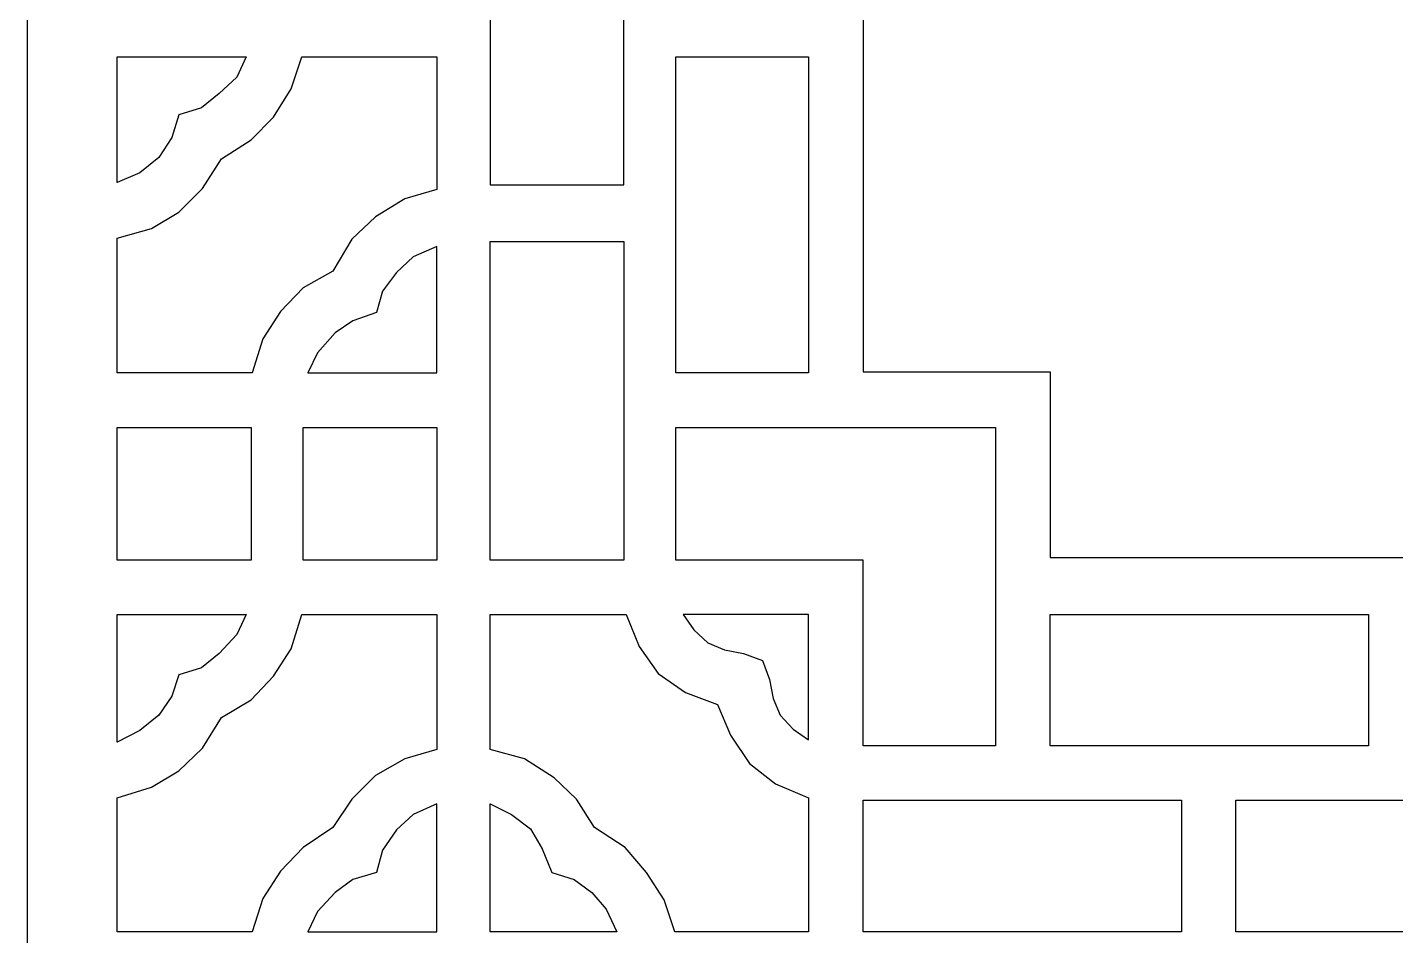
# Model space of a CAD drawing. Header units: centimetres. Extents: x -7.3 to 6.6, y -14.2 to 14.1.
# Drawn here: x -7.28 to -0.32, y 2.47 to 7.09 of the extents above; entities that cross this region are included whole.
import ezdxf

# ---------------------------------------------------------------- set-up
doc = ezdxf.new("R2010")
doc.units = ezdxf.units.CM
doc.header["$MEASUREMENT"] = 0

msp = doc.modelspace()

# ---------------------------------------------------------------- linework, layer by layer
at = {"color": 242}
for points, knots in [([(-7.28151, 14.0501), (-7.28151, 14.0501), (-7.28151, 0.1289), (-7.28151, 0.1289), (-7.28151, 0.1289), (-7.28151, 0.1289), (6.62763, 0.1289), (6.62763, 0.1289), (6.62763, 0.1289), (6.62763, 0.1289), (6.62763, 14.0501), (6.62763, 14.0501), (6.62763, 14.0501), (6.62763, 14.0501), (-7.28151, 14.0501), (-7.28151, 14.0501)], [0, 0, 0, 0, 0.2, 0.2, 0.2, 0.2, 0.4, 0.4, 0.4, 0.4, 0.6, 0.6, 0.6, 0.6, 1, 1, 1, 1]), ([(-3.0305, 8.84769), (-3.0305, 8.84769), (-2.0791, 8.84769), (-2.0791, 8.84769), (-2.0791, 8.84769), (-2.0791, 8.84769), (-2.0791, 9.79905), (-2.0791, 9.79905), (-2.0791, 9.79905), (-2.0791, 9.79905), (-0.32697, 9.79905), (-0.32697, 9.79905), (-0.32697, 9.79905), (-0.32697, 9.79905), (1.42526, 9.79905), (1.42526, 9.79905), (1.42526, 9.79905), (1.42526, 9.79905), (1.42526, 8.84769), (1.42526, 8.84769), (1.42526, 8.84769), (1.42526, 8.84769), (2.37658, 8.84769), (2.37658, 8.84769), (2.37658, 8.84769), (2.37658, 8.84769), (2.37658, 7.0895), (2.37658, 7.0895), (2.37658, 7.0895), (2.37658, 7.0895), (2.37658, 5.33732), (2.37658, 5.33732), (2.37658, 5.33732), (2.37658, 5.33732), (1.42526, 5.33732), (1.42526, 5.33732), (1.42526, 5.33732), (1.42526, 5.33732), (1.42526, 4.39201), (1.42526, 4.39201), (1.42526, 4.39201), (1.42526, 4.39201), (-0.32697, 4.39201), (-0.32697, 4.39201), (-0.32697, 4.39201), (-0.32697, 4.39201), (-2.0791, 4.39201), (-2.0791, 4.39201), (-2.0791, 4.39201), (-2.0791, 4.39201), (-2.0791, 5.33732), (-2.0791, 5.33732), (-2.0791, 5.33732), (-2.0791, 5.33732), (-3.0305, 5.33732), (-3.0305, 5.33732), (-3.0305, 5.33732), (-3.0305, 5.33732), (-3.0305, 7.0895), (-3.0305, 7.0895), (-3.0305, 7.0895), (-3.0305, 7.0895), (-3.0305, 8.84769), (-3.0305, 8.84769)], [0, 0, 0, 0, 0.0588235, 0.0588235, 0.0588235, 0.0588235, 0.1176471, 0.1176471, 0.1176471, 0.1176471, 0.1764706, 0.1764706, 0.1764706, 0.1764706, 0.2352941, 0.2352941, 0.2352941, 0.2352941, 0.2941176, 0.2941176, 0.2941176, 0.2941176, 0.3529412, 0.3529412, 0.3529412, 0.3529412, 0.4117647, 0.4117647, 0.4117647, 0.4117647, 0.4705882, 0.4705882, 0.4705882, 0.4705882, 0.5294118, 0.5294118, 0.5294118, 0.5294118, 0.5882353, 0.5882353, 0.5882353, 0.5882353, 0.6470588, 0.6470588, 0.6470588, 0.6470588, 0.7058824, 0.7058824, 0.7058824, 0.7058824, 0.7647059, 0.7647059, 0.7647059, 0.7647059, 0.8235294, 0.8235294, 0.8235294, 0.8235294, 0.8823529, 0.8823529, 0.8823529, 0.8823529, 1, 1, 1, 1]), ([(-4.9272, 6.28869), (-4.9272, 6.28869), (-4.9272, 7.0895), (-4.9272, 7.0895), (-4.9272, 7.0895), (-4.9272, 7.0895), (-4.9272, 7.90239), (-4.9272, 7.90239), (-4.9272, 7.90239), (-4.9272, 7.90239), (-4.24681, 7.90239), (-4.24681, 7.90239), (-4.24681, 7.90239), (-4.24681, 7.90239), (-4.24681, 7.0895), (-4.24681, 7.0895), (-4.24681, 7.0895), (-4.24681, 7.0895), (-4.24681, 6.28869), (-4.24681, 6.28869), (-4.24681, 6.28869), (-4.24681, 6.28869), (-4.9272, 6.28869), (-4.9272, 6.28869)], [0, 0, 0, 0, 0.1428571, 0.1428571, 0.1428571, 0.1428571, 0.2857143, 0.2857143, 0.2857143, 0.2857143, 0.4285714, 0.4285714, 0.4285714, 0.4285714, 0.5714286, 0.5714286, 0.5714286, 0.5714286, 0.7142857, 0.7142857, 0.7142857, 0.7142857, 1, 1, 1, 1]), ([(-6.16759, 6.93897), (-6.16759, 6.93897), (-6.8239, 6.93897), (-6.8239, 6.93897), (-6.8239, 6.93897), (-6.8239, 6.93897), (-6.8239, 6.30073), (-6.8239, 6.30073), (-6.8239, 6.30073), (-6.8239, 6.30073), (-6.70947, 6.34889), (-6.70947, 6.34889), (-6.70947, 6.34889), (-6.70947, 6.34889), (-6.61317, 6.42713), (-6.61317, 6.42713), (-6.61317, 6.42713), (-6.61317, 6.42713), (-6.5469, 6.52952), (-6.5469, 6.52952), (-6.5469, 6.52952), (-6.5469, 6.52952), (-6.51078, 6.64394), (-6.51078, 6.64394), (-6.51078, 6.64394), (-6.51078, 6.64394), (-6.39633, 6.68003), (-6.39633, 6.68003), (-6.39633, 6.68003), (-6.39633, 6.68003), (-6.30608, 6.7523), (-6.30608, 6.7523), (-6.30608, 6.7523), (-6.30608, 6.7523), (-6.21573, 6.83659), (-6.21573, 6.83659), (-6.21573, 6.83659), (-6.21573, 6.83659), (-6.16759, 6.93897), (-6.16759, 6.93897)], [0, 0, 0, 0, 0.0909091, 0.0909091, 0.0909091, 0.0909091, 0.1818182, 0.1818182, 0.1818182, 0.1818182, 0.2727273, 0.2727273, 0.2727273, 0.2727273, 0.3636364, 0.3636364, 0.3636364, 0.3636364, 0.4545455, 0.4545455, 0.4545455, 0.4545455, 0.5454545, 0.5454545, 0.5454545, 0.5454545, 0.6363636, 0.6363636, 0.6363636, 0.6363636, 0.7272727, 0.7272727, 0.7272727, 0.7272727, 0.8181818, 0.8181818, 0.8181818, 0.8181818, 1, 1, 1, 1]), ([(-6.8239, 5.33131), (-6.8239, 5.33131), (-6.13744, 5.33131), (-6.13744, 5.33131), (-6.13744, 5.33131), (-6.13744, 5.33131), (-6.08326, 5.50587), (-6.08326, 5.50587), (-6.08326, 5.50587), (-6.08326, 5.50587), (-5.99295, 5.6444), (-5.99295, 5.6444), (-5.99295, 5.6444), (-5.99295, 5.6444), (-5.87853, 5.7648), (-5.87853, 5.7648), (-5.87853, 5.7648), (-5.87853, 5.7648), (-5.72802, 5.84912), (-5.72802, 5.84912), (-5.72802, 5.84912), (-5.72802, 5.84912), (-5.63167, 6.01169), (-5.63167, 6.01169), (-5.63167, 6.01169), (-5.63167, 6.01169), (-5.51122, 6.12606), (-5.51122, 6.12606), (-5.51122, 6.12606), (-5.51122, 6.12606), (-5.36072, 6.21644), (-5.36072, 6.21644), (-5.36072, 6.21644), (-5.36072, 6.21644), (-5.19813, 6.2646), (-5.19813, 6.2646), (-5.19813, 6.2646), (-5.19813, 6.2646), (-5.19813, 6.93897), (-5.19813, 6.93897), (-5.19813, 6.93897), (-5.19813, 6.93897), (-5.88459, 6.93897), (-5.88459, 6.93897), (-5.88459, 6.93897), (-5.88459, 6.93897), (-5.93874, 6.77639), (-5.93874, 6.77639), (-5.93874, 6.77639), (-5.93874, 6.77639), (-6.02908, 6.63191), (-6.02908, 6.63191), (-6.02908, 6.63191), (-6.02908, 6.63191), (-6.14351, 6.51747), (-6.14351, 6.51747), (-6.14351, 6.51747), (-6.14351, 6.51747), (-6.29403, 6.42113), (-6.29403, 6.42113), (-6.29403, 6.42113), (-6.29403, 6.42113), (-6.39033, 6.27059), (-6.39033, 6.27059), (-6.39033, 6.27059), (-6.39033, 6.27059), (-6.51078, 6.1502), (-6.51078, 6.1502), (-6.51078, 6.1502), (-6.51078, 6.1502), (-6.6493, 6.06588), (-6.6493, 6.06588), (-6.6493, 6.06588), (-6.6493, 6.06588), (-6.8239, 6.01772), (-6.8239, 6.01772), (-6.8239, 6.01772), (-6.8239, 6.01772), (-6.8239, 5.33131), (-6.8239, 5.33131)], [0, 0, 0, 0, 0.047619, 0.047619, 0.047619, 0.047619, 0.0952381, 0.0952381, 0.0952381, 0.0952381, 0.1428571, 0.1428571, 0.1428571, 0.1428571, 0.1904762, 0.1904762, 0.1904762, 0.1904762, 0.2380952, 0.2380952, 0.2380952, 0.2380952, 0.2857143, 0.2857143, 0.2857143, 0.2857143, 0.3333333, 0.3333333, 0.3333333, 0.3333333, 0.3809524, 0.3809524, 0.3809524, 0.3809524, 0.4285714, 0.4285714, 0.4285714, 0.4285714, 0.4761905, 0.4761905, 0.4761905, 0.4761905, 0.5238095, 0.5238095, 0.5238095, 0.5238095, 0.5714286, 0.5714286, 0.5714286, 0.5714286, 0.6190476, 0.6190476, 0.6190476, 0.6190476, 0.6666667, 0.6666667, 0.6666667, 0.6666667, 0.7142857, 0.7142857, 0.7142857, 0.7142857, 0.7619048, 0.7619048, 0.7619048, 0.7619048, 0.8095238, 0.8095238, 0.8095238, 0.8095238, 0.8571429, 0.8571429, 0.8571429, 0.8571429, 0.9047619, 0.9047619, 0.9047619, 0.9047619, 1, 1, 1, 1]), ([(-3.98183, 5.33131), (-3.98183, 5.33131), (-3.30746, 5.33131), (-3.30746, 5.33131), (-3.30746, 5.33131), (-3.30746, 5.33131), (-3.30746, 6.93897), (-3.30746, 6.93897), (-3.30746, 6.93897), (-3.30746, 6.93897), (-3.98183, 6.93897), (-3.98183, 6.93897), (-3.98183, 6.93897), (-3.98183, 6.93897), (-3.98183, 5.33131), (-3.98183, 5.33131)], [0, 0, 0, 0, 0.2, 0.2, 0.2, 0.2, 0.4, 0.4, 0.4, 0.4, 0.6, 0.6, 0.6, 0.6, 1, 1, 1, 1]), ([(-4.9272, 4.37995), (-4.9272, 4.37995), (-4.24681, 4.37995), (-4.24681, 4.37995), (-4.24681, 4.37995), (-4.24681, 4.37995), (-4.24681, 5.99963), (-4.24681, 5.99963), (-4.24681, 5.99963), (-4.24681, 5.99963), (-4.9272, 5.99963), (-4.9272, 5.99963), (-4.9272, 5.99963), (-4.9272, 5.99963), (-4.9272, 4.37995), (-4.9272, 4.37995)], [0, 0, 0, 0, 0.2, 0.2, 0.2, 0.2, 0.4, 0.4, 0.4, 0.4, 0.6, 0.6, 0.6, 0.6, 1, 1, 1, 1]), ([(-5.19813, 5.97554), (-5.19813, 5.97554), (-5.19813, 5.33131), (-5.19813, 5.33131), (-5.19813, 5.33131), (-5.19813, 5.33131), (-5.85446, 5.33131), (-5.85446, 5.33131), (-5.85446, 5.33131), (-5.85446, 5.33131), (-5.80629, 5.43365), (-5.80629, 5.43365), (-5.80629, 5.43365), (-5.80629, 5.43365), (-5.71595, 5.53604), (-5.71595, 5.53604), (-5.71595, 5.53604), (-5.71595, 5.53604), (-5.62564, 5.59622), (-5.62564, 5.59622), (-5.62564, 5.59622), (-5.62564, 5.59622), (-5.50524, 5.63834), (-5.50524, 5.63834), (-5.50524, 5.63834), (-5.50524, 5.63834), (-5.47509, 5.74673), (-5.47509, 5.74673), (-5.47509, 5.74673), (-5.47509, 5.74673), (-5.40286, 5.84309), (-5.40286, 5.84309), (-5.40286, 5.84309), (-5.40286, 5.84309), (-5.31855, 5.92139), (-5.31855, 5.92139), (-5.31855, 5.92139), (-5.31855, 5.92139), (-5.19813, 5.97554), (-5.19813, 5.97554)], [0, 0, 0, 0, 0.0909091, 0.0909091, 0.0909091, 0.0909091, 0.1818182, 0.1818182, 0.1818182, 0.1818182, 0.2727273, 0.2727273, 0.2727273, 0.2727273, 0.3636364, 0.3636364, 0.3636364, 0.3636364, 0.4545455, 0.4545455, 0.4545455, 0.4545455, 0.5454545, 0.5454545, 0.5454545, 0.5454545, 0.6363636, 0.6363636, 0.6363636, 0.6363636, 0.7272727, 0.7272727, 0.7272727, 0.7272727, 0.8181818, 0.8181818, 0.8181818, 0.8181818, 1, 1, 1, 1]), ([(-6.14351, 5.05432), (-6.14351, 5.05432), (-6.8239, 5.05432), (-6.8239, 5.05432), (-6.8239, 5.05432), (-6.8239, 5.05432), (-6.8239, 4.37995), (-6.8239, 4.37995), (-6.8239, 4.37995), (-6.8239, 4.37995), (-6.14351, 4.37995), (-6.14351, 4.37995), (-6.14351, 4.37995), (-6.14351, 4.37995), (-6.14351, 5.05432), (-6.14351, 5.05432)], [0, 0, 0, 0, 0.2, 0.2, 0.2, 0.2, 0.4, 0.4, 0.4, 0.4, 0.6, 0.6, 0.6, 0.6, 1, 1, 1, 1]), ([(-5.19813, 5.05432), (-5.19813, 5.05432), (-5.87853, 5.05432), (-5.87853, 5.05432), (-5.87853, 5.05432), (-5.87853, 5.05432), (-5.87853, 4.37995), (-5.87853, 4.37995), (-5.87853, 4.37995), (-5.87853, 4.37995), (-5.19813, 4.37995), (-5.19813, 4.37995), (-5.19813, 4.37995), (-5.19813, 4.37995), (-5.19813, 5.05432), (-5.19813, 5.05432)], [0, 0, 0, 0, 0.2, 0.2, 0.2, 0.2, 0.4, 0.4, 0.4, 0.4, 0.6, 0.6, 0.6, 0.6, 1, 1, 1, 1]), ([(-3.98183, 4.37995), (-3.98183, 4.37995), (-3.0305, 4.37995), (-3.0305, 4.37995), (-3.0305, 4.37995), (-3.0305, 4.37995), (-3.0305, 3.43457), (-3.0305, 3.43457), (-3.0305, 3.43457), (-3.0305, 3.43457), (-2.35617, 3.43457), (-2.35617, 3.43457), (-2.35617, 3.43457), (-2.35617, 3.43457), (-2.35617, 5.05432), (-2.35617, 5.05432), (-2.35617, 5.05432), (-2.35617, 5.05432), (-3.98183, 5.05432), (-3.98183, 5.05432), (-3.98183, 5.05432), (-3.98183, 5.05432), (-3.98183, 4.37995), (-3.98183, 4.37995)], [0, 0, 0, 0, 0.1428571, 0.1428571, 0.1428571, 0.1428571, 0.2857143, 0.2857143, 0.2857143, 0.2857143, 0.4285714, 0.4285714, 0.4285714, 0.4285714, 0.5714286, 0.5714286, 0.5714286, 0.5714286, 0.7142857, 0.7142857, 0.7142857, 0.7142857, 1, 1, 1, 1]), ([(-6.16759, 4.10295), (-6.16759, 4.10295), (-6.8239, 4.10295), (-6.8239, 4.10295), (-6.8239, 4.10295), (-6.8239, 4.10295), (-6.8239, 3.45264), (-6.8239, 3.45264), (-6.8239, 3.45264), (-6.8239, 3.45264), (-6.70947, 3.51287), (-6.70947, 3.51287), (-6.70947, 3.51287), (-6.70947, 3.51287), (-6.61317, 3.59115), (-6.61317, 3.59115), (-6.61317, 3.59115), (-6.61317, 3.59115), (-6.5469, 3.68746), (-6.5469, 3.68746), (-6.5469, 3.68746), (-6.5469, 3.68746), (-6.51078, 3.79589), (-6.51078, 3.79589), (-6.51078, 3.79589), (-6.51078, 3.79589), (-6.39633, 3.83199), (-6.39633, 3.83199), (-6.39633, 3.83199), (-6.39633, 3.83199), (-6.30608, 3.90422), (-6.30608, 3.90422), (-6.30608, 3.90422), (-6.30608, 3.90422), (-6.21573, 4.00057), (-6.21573, 4.00057), (-6.21573, 4.00057), (-6.21573, 4.00057), (-6.16759, 4.10295), (-6.16759, 4.10295)], [0, 0, 0, 0, 0.0909091, 0.0909091, 0.0909091, 0.0909091, 0.1818182, 0.1818182, 0.1818182, 0.1818182, 0.2727273, 0.2727273, 0.2727273, 0.2727273, 0.3636364, 0.3636364, 0.3636364, 0.3636364, 0.4545455, 0.4545455, 0.4545455, 0.4545455, 0.5454545, 0.5454545, 0.5454545, 0.5454545, 0.6363636, 0.6363636, 0.6363636, 0.6363636, 0.7272727, 0.7272727, 0.7272727, 0.7272727, 0.8181818, 0.8181818, 0.8181818, 0.8181818, 1, 1, 1, 1]), ([(-5.88459, 4.10295), (-5.88459, 4.10295), (-5.93874, 3.92831), (-5.93874, 3.92831), (-5.93874, 3.92831), (-5.93874, 3.92831), (-6.02908, 3.78984), (-6.02908, 3.78984), (-6.02908, 3.78984), (-6.02908, 3.78984), (-6.14351, 3.66946), (-6.14351, 3.66946), (-6.14351, 3.66946), (-6.14351, 3.66946), (-6.29403, 3.57911), (-6.29403, 3.57911), (-6.29403, 3.57911), (-6.29403, 3.57911), (-6.39033, 3.42257), (-6.39033, 3.42257), (-6.39033, 3.42257), (-6.39033, 3.42257), (-6.51078, 3.30807), (-6.51078, 3.30807), (-6.51078, 3.30807), (-6.51078, 3.30807), (-6.6493, 3.22383), (-6.6493, 3.22383), (-6.6493, 3.22383), (-6.6493, 3.22383), (-6.8239, 3.16965), (-6.8239, 3.16965), (-6.8239, 3.16965), (-6.8239, 3.16965), (-6.8239, 2.48925), (-6.8239, 2.48925), (-6.8239, 2.48925), (-6.8239, 2.48925), (-6.13744, 2.48925), (-6.13744, 2.48925), (-6.13744, 2.48925), (-6.13744, 2.48925), (-6.08326, 2.65787), (-6.08326, 2.65787), (-6.08326, 2.65787), (-6.08326, 2.65787), (-5.99295, 2.79629), (-5.99295, 2.79629), (-5.99295, 2.79629), (-5.99295, 2.79629), (-5.87853, 2.91678), (-5.87853, 2.91678), (-5.87853, 2.91678), (-5.87853, 2.91678), (-5.72802, 3.01915), (-5.72802, 3.01915), (-5.72802, 3.01915), (-5.72802, 3.01915), (-5.63167, 3.1636), (-5.63167, 3.1636), (-5.63167, 3.1636), (-5.63167, 3.1636), (-5.51122, 3.28407), (-5.51122, 3.28407), (-5.51122, 3.28407), (-5.51122, 3.28407), (-5.36072, 3.36831), (-5.36072, 3.36831), (-5.36072, 3.36831), (-5.36072, 3.36831), (-5.19813, 3.41655), (-5.19813, 3.41655), (-5.19813, 3.41655), (-5.19813, 3.41655), (-5.19813, 4.10295), (-5.19813, 4.10295), (-5.19813, 4.10295), (-5.19813, 4.10295), (-5.88459, 4.10295), (-5.88459, 4.10295)], [0, 0, 0, 0, 0.047619, 0.047619, 0.047619, 0.047619, 0.0952381, 0.0952381, 0.0952381, 0.0952381, 0.1428571, 0.1428571, 0.1428571, 0.1428571, 0.1904762, 0.1904762, 0.1904762, 0.1904762, 0.2380952, 0.2380952, 0.2380952, 0.2380952, 0.2857143, 0.2857143, 0.2857143, 0.2857143, 0.3333333, 0.3333333, 0.3333333, 0.3333333, 0.3809524, 0.3809524, 0.3809524, 0.3809524, 0.4285714, 0.4285714, 0.4285714, 0.4285714, 0.4761905, 0.4761905, 0.4761905, 0.4761905, 0.5238095, 0.5238095, 0.5238095, 0.5238095, 0.5714286, 0.5714286, 0.5714286, 0.5714286, 0.6190476, 0.6190476, 0.6190476, 0.6190476, 0.6666667, 0.6666667, 0.6666667, 0.6666667, 0.7142857, 0.7142857, 0.7142857, 0.7142857, 0.7619048, 0.7619048, 0.7619048, 0.7619048, 0.8095238, 0.8095238, 0.8095238, 0.8095238, 0.8571429, 0.8571429, 0.8571429, 0.8571429, 0.9047619, 0.9047619, 0.9047619, 0.9047619, 1, 1, 1, 1]), ([(-4.23473, 4.10295), (-4.23473, 4.10295), (-4.9272, 4.10295), (-4.9272, 4.10295), (-4.9272, 4.10295), (-4.9272, 4.10295), (-4.9272, 3.41655), (-4.9272, 3.41655), (-4.9272, 3.41655), (-4.9272, 3.41655), (-4.75254, 3.36831), (-4.75254, 3.36831), (-4.75254, 3.36831), (-4.75254, 3.36831), (-4.60206, 3.27205), (-4.60206, 3.27205), (-4.60206, 3.27205), (-4.60206, 3.27205), (-4.48763, 3.1636), (-4.48763, 3.1636), (-4.48763, 3.1636), (-4.48763, 3.1636), (-4.39725, 3.01915), (-4.39725, 3.01915), (-4.39725, 3.01915), (-4.39725, 3.01915), (-4.24076, 2.91678), (-4.24076, 2.91678), (-4.24076, 2.91678), (-4.24076, 2.91678), (-4.13238, 2.79029), (-4.13238, 2.79029), (-4.13238, 2.79029), (-4.13238, 2.79029), (-4.0421, 2.65183), (-4.0421, 2.65183), (-4.0421, 2.65183), (-4.0421, 2.65183), (-3.98784, 2.48925), (-3.98784, 2.48925), (-3.98784, 2.48925), (-3.98784, 2.48925), (-3.30746, 2.48925), (-3.30746, 2.48925), (-3.30746, 2.48925), (-3.30746, 2.48925), (-3.30746, 3.16965), (-3.30746, 3.16965), (-3.30746, 3.16965), (-3.30746, 3.16965), (-3.47604, 3.24191), (-3.47604, 3.24191), (-3.47604, 3.24191), (-3.47604, 3.24191), (-3.60851, 3.34429), (-3.60851, 3.34429), (-3.60851, 3.34429), (-3.60851, 3.34429), (-3.70486, 3.48879), (-3.70486, 3.48879), (-3.70486, 3.48879), (-3.70486, 3.48879), (-3.7711, 3.64528), (-3.7711, 3.64528), (-3.7711, 3.64528), (-3.7711, 3.64528), (-3.9337, 3.70553), (-3.9337, 3.70553), (-3.9337, 3.70553), (-3.9337, 3.70553), (-4.07215, 3.80188), (-4.07215, 3.80188), (-4.07215, 3.80188), (-4.07215, 3.80188), (-4.1685, 3.94039), (-4.1685, 3.94039), (-4.1685, 3.94039), (-4.1685, 3.94039), (-4.23473, 4.10295), (-4.23473, 4.10295)], [0, 0, 0, 0, 0.047619, 0.047619, 0.047619, 0.047619, 0.0952381, 0.0952381, 0.0952381, 0.0952381, 0.1428571, 0.1428571, 0.1428571, 0.1428571, 0.1904762, 0.1904762, 0.1904762, 0.1904762, 0.2380952, 0.2380952, 0.2380952, 0.2380952, 0.2857143, 0.2857143, 0.2857143, 0.2857143, 0.3333333, 0.3333333, 0.3333333, 0.3333333, 0.3809524, 0.3809524, 0.3809524, 0.3809524, 0.4285714, 0.4285714, 0.4285714, 0.4285714, 0.4761905, 0.4761905, 0.4761905, 0.4761905, 0.5238095, 0.5238095, 0.5238095, 0.5238095, 0.5714286, 0.5714286, 0.5714286, 0.5714286, 0.6190476, 0.6190476, 0.6190476, 0.6190476, 0.6666667, 0.6666667, 0.6666667, 0.6666667, 0.7142857, 0.7142857, 0.7142857, 0.7142857, 0.7619048, 0.7619048, 0.7619048, 0.7619048, 0.8095238, 0.8095238, 0.8095238, 0.8095238, 0.8571429, 0.8571429, 0.8571429, 0.8571429, 0.9047619, 0.9047619, 0.9047619, 0.9047619, 1, 1, 1, 1]), ([(-3.94574, 4.10295), (-3.94574, 4.10295), (-3.30746, 4.10295), (-3.30746, 4.10295), (-3.30746, 4.10295), (-3.30746, 4.10295), (-3.30746, 3.46466), (-3.30746, 3.46466), (-3.30746, 3.46466), (-3.30746, 3.46466), (-3.38572, 3.51885), (-3.38572, 3.51885), (-3.38572, 3.51885), (-3.38572, 3.51885), (-3.45197, 3.59115), (-3.45197, 3.59115), (-3.45197, 3.59115), (-3.45197, 3.59115), (-3.48811, 3.67539), (-3.48811, 3.67539), (-3.48811, 3.67539), (-3.48811, 3.67539), (-3.50619, 3.7718), (-3.50619, 3.7718), (-3.50619, 3.7718), (-3.50619, 3.7718), (-3.54225, 3.86816), (-3.54225, 3.86816), (-3.54225, 3.86816), (-3.54225, 3.86816), (-3.63861, 3.90422), (-3.63861, 3.90422), (-3.63861, 3.90422), (-3.63861, 3.90422), (-3.73497, 3.9223), (-3.73497, 3.9223), (-3.73497, 3.9223), (-3.73497, 3.9223), (-3.81926, 3.95844), (-3.81926, 3.95844), (-3.81926, 3.95844), (-3.81926, 3.95844), (-3.89151, 4.02469), (-3.89151, 4.02469), (-3.89151, 4.02469), (-3.89151, 4.02469), (-3.94574, 4.10295), (-3.94574, 4.10295)], [0, 0, 0, 0, 0.0769231, 0.0769231, 0.0769231, 0.0769231, 0.1538462, 0.1538462, 0.1538462, 0.1538462, 0.2307692, 0.2307692, 0.2307692, 0.2307692, 0.3076923, 0.3076923, 0.3076923, 0.3076923, 0.3846154, 0.3846154, 0.3846154, 0.3846154, 0.4615385, 0.4615385, 0.4615385, 0.4615385, 0.5384615, 0.5384615, 0.5384615, 0.5384615, 0.6153846, 0.6153846, 0.6153846, 0.6153846, 0.6923077, 0.6923077, 0.6923077, 0.6923077, 0.7692308, 0.7692308, 0.7692308, 0.7692308, 0.8461538, 0.8461538, 0.8461538, 0.8461538, 1, 1, 1, 1]), ([(-2.0791, 4.10295), (-2.0791, 4.10295), (-2.0791, 3.43457), (-2.0791, 3.43457), (-2.0791, 3.43457), (-2.0791, 3.43457), (-0.45943, 3.43457), (-0.45943, 3.43457), (-0.45943, 3.43457), (-0.45943, 3.43457), (-0.45943, 4.10295), (-0.45943, 4.10295), (-0.45943, 4.10295), (-0.45943, 4.10295), (-2.0791, 4.10295), (-2.0791, 4.10295)], [0, 0, 0, 0, 0.2, 0.2, 0.2, 0.2, 0.4, 0.4, 0.4, 0.4, 0.6, 0.6, 0.6, 0.6, 1, 1, 1, 1]), ([(-5.19813, 3.13954), (-5.19813, 3.13954), (-5.19813, 2.48925), (-5.19813, 2.48925), (-5.19813, 2.48925), (-5.19813, 2.48925), (-5.85446, 2.48925), (-5.85446, 2.48925), (-5.85446, 2.48925), (-5.85446, 2.48925), (-5.80629, 2.59154), (-5.80629, 2.59154), (-5.80629, 2.59154), (-5.80629, 2.59154), (-5.71595, 2.68792), (-5.71595, 2.68792), (-5.71595, 2.68792), (-5.71595, 2.68792), (-5.62564, 2.7542), (-5.62564, 2.7542), (-5.62564, 2.7542), (-5.62564, 2.7542), (-5.50524, 2.79029), (-5.50524, 2.79029), (-5.50524, 2.79029), (-5.50524, 2.79029), (-5.47509, 2.90472), (-5.47509, 2.90472), (-5.47509, 2.90472), (-5.47509, 2.90472), (-5.40286, 3.00706), (-5.40286, 3.00706), (-5.40286, 3.00706), (-5.40286, 3.00706), (-5.31855, 3.08534), (-5.31855, 3.08534), (-5.31855, 3.08534), (-5.31855, 3.08534), (-5.19813, 3.13954), (-5.19813, 3.13954)], [0, 0, 0, 0, 0.0909091, 0.0909091, 0.0909091, 0.0909091, 0.1818182, 0.1818182, 0.1818182, 0.1818182, 0.2727273, 0.2727273, 0.2727273, 0.2727273, 0.3636364, 0.3636364, 0.3636364, 0.3636364, 0.4545455, 0.4545455, 0.4545455, 0.4545455, 0.5454545, 0.5454545, 0.5454545, 0.5454545, 0.6363636, 0.6363636, 0.6363636, 0.6363636, 0.7272727, 0.7272727, 0.7272727, 0.7272727, 0.8181818, 0.8181818, 0.8181818, 0.8181818, 1, 1, 1, 1]), ([(-4.9272, 2.48925), (-4.9272, 2.48925), (-4.28292, 2.48925), (-4.28292, 2.48925), (-4.28292, 2.48925), (-4.28292, 2.48925), (-4.3371, 2.6036), (-4.3371, 2.6036), (-4.3371, 2.6036), (-4.3371, 2.6036), (-4.40933, 2.68792), (-4.40933, 2.68792), (-4.40933, 2.68792), (-4.40933, 2.68792), (-4.49966, 2.7542), (-4.49966, 2.7542), (-4.49966, 2.7542), (-4.49966, 2.7542), (-4.61412, 2.79029), (-4.61412, 2.79029), (-4.61412, 2.79029), (-4.61412, 2.79029), (-4.66227, 2.91075), (-4.66227, 2.91075), (-4.66227, 2.91075), (-4.66227, 2.91075), (-4.72249, 3.01308), (-4.72249, 3.01308), (-4.72249, 3.01308), (-4.72249, 3.01308), (-4.81875, 3.08534), (-4.81875, 3.08534), (-4.81875, 3.08534), (-4.81875, 3.08534), (-4.9272, 3.13954), (-4.9272, 3.13954), (-4.9272, 3.13954), (-4.9272, 3.13954), (-4.9272, 2.48925), (-4.9272, 2.48925)], [0, 0, 0, 0, 0.0909091, 0.0909091, 0.0909091, 0.0909091, 0.1818182, 0.1818182, 0.1818182, 0.1818182, 0.2727273, 0.2727273, 0.2727273, 0.2727273, 0.3636364, 0.3636364, 0.3636364, 0.3636364, 0.4545455, 0.4545455, 0.4545455, 0.4545455, 0.5454545, 0.5454545, 0.5454545, 0.5454545, 0.6363636, 0.6363636, 0.6363636, 0.6363636, 0.7272727, 0.7272727, 0.7272727, 0.7272727, 0.8181818, 0.8181818, 0.8181818, 0.8181818, 1, 1, 1, 1]), ([(-3.0305, 3.15761), (-3.0305, 3.15761), (-3.0305, 2.48925), (-3.0305, 2.48925), (-3.0305, 2.48925), (-3.0305, 2.48925), (-1.41078, 2.48925), (-1.41078, 2.48925), (-1.41078, 2.48925), (-1.41078, 2.48925), (-1.41078, 3.15761), (-1.41078, 3.15761), (-1.41078, 3.15761), (-1.41078, 3.15761), (-3.0305, 3.15761), (-3.0305, 3.15761)], [0, 0, 0, 0, 0.2, 0.2, 0.2, 0.2, 0.4, 0.4, 0.4, 0.4, 0.6, 0.6, 0.6, 0.6, 1, 1, 1, 1]), ([(-1.1338, 2.48925), (-1.1338, 2.48925), (-0.32697, 2.48925), (-0.32697, 2.48925), (-0.32697, 2.48925), (-0.32697, 2.48925), (0.4799, 2.48925), (0.4799, 2.48925), (0.4799, 2.48925), (0.4799, 2.48925), (0.4799, 3.15761), (0.4799, 3.15761), (0.4799, 3.15761), (0.4799, 3.15761), (-0.32697, 3.15761), (-0.32697, 3.15761), (-0.32697, 3.15761), (-0.32697, 3.15761), (-1.1338, 3.15761), (-1.1338, 3.15761), (-1.1338, 3.15761), (-1.1338, 3.15761), (-1.1338, 2.48925), (-1.1338, 2.48925)], [0, 0, 0, 0, 0.1428571, 0.1428571, 0.1428571, 0.1428571, 0.2857143, 0.2857143, 0.2857143, 0.2857143, 0.4285714, 0.4285714, 0.4285714, 0.4285714, 0.5714286, 0.5714286, 0.5714286, 0.5714286, 0.7142857, 0.7142857, 0.7142857, 0.7142857, 1, 1, 1, 1])]:
    msp.add_open_spline(points, degree=3, knots=knots, dxfattribs=at)
at = {"lineweight": 9}
for points, knots in [([(-7.28151, 14.0501), (-7.28151, 14.0501), (-7.28151, 0.1289), (-7.28151, 0.1289), (-7.28151, 0.1289), (-7.28151, 0.1289), (6.62763, 0.1289), (6.62763, 0.1289), (6.62763, 0.1289), (6.62763, 0.1289), (6.62763, 14.0501), (6.62763, 14.0501), (6.62763, 14.0501), (6.62763, 14.0501), (-7.28151, 14.0501), (-7.28151, 14.0501)], [0, 0, 0, 0, 0.2, 0.2, 0.2, 0.2, 0.4, 0.4, 0.4, 0.4, 0.6, 0.6, 0.6, 0.6, 1, 1, 1, 1]), ([(-3.0305, 8.84769), (-3.0305, 8.84769), (-2.0791, 8.84769), (-2.0791, 8.84769), (-2.0791, 8.84769), (-2.0791, 8.84769), (-2.0791, 9.79905), (-2.0791, 9.79905), (-2.0791, 9.79905), (-2.0791, 9.79905), (-0.32697, 9.79905), (-0.32697, 9.79905), (-0.32697, 9.79905), (-0.32697, 9.79905), (1.42526, 9.79905), (1.42526, 9.79905), (1.42526, 9.79905), (1.42526, 9.79905), (1.42526, 8.84769), (1.42526, 8.84769), (1.42526, 8.84769), (1.42526, 8.84769), (2.37658, 8.84769), (2.37658, 8.84769), (2.37658, 8.84769), (2.37658, 8.84769), (2.37658, 7.0895), (2.37658, 7.0895), (2.37658, 7.0895), (2.37658, 7.0895), (2.37658, 5.33732), (2.37658, 5.33732), (2.37658, 5.33732), (2.37658, 5.33732), (1.42526, 5.33732), (1.42526, 5.33732), (1.42526, 5.33732), (1.42526, 5.33732), (1.42526, 4.39201), (1.42526, 4.39201), (1.42526, 4.39201), (1.42526, 4.39201), (-0.32697, 4.39201), (-0.32697, 4.39201), (-0.32697, 4.39201), (-0.32697, 4.39201), (-2.0791, 4.39201), (-2.0791, 4.39201), (-2.0791, 4.39201), (-2.0791, 4.39201), (-2.0791, 5.33732), (-2.0791, 5.33732), (-2.0791, 5.33732), (-2.0791, 5.33732), (-3.0305, 5.33732), (-3.0305, 5.33732), (-3.0305, 5.33732), (-3.0305, 5.33732), (-3.0305, 7.0895), (-3.0305, 7.0895), (-3.0305, 7.0895), (-3.0305, 7.0895), (-3.0305, 8.84769), (-3.0305, 8.84769)], [0, 0, 0, 0, 0.0588235, 0.0588235, 0.0588235, 0.0588235, 0.1176471, 0.1176471, 0.1176471, 0.1176471, 0.1764706, 0.1764706, 0.1764706, 0.1764706, 0.2352941, 0.2352941, 0.2352941, 0.2352941, 0.2941176, 0.2941176, 0.2941176, 0.2941176, 0.3529412, 0.3529412, 0.3529412, 0.3529412, 0.4117647, 0.4117647, 0.4117647, 0.4117647, 0.4705882, 0.4705882, 0.4705882, 0.4705882, 0.5294118, 0.5294118, 0.5294118, 0.5294118, 0.5882353, 0.5882353, 0.5882353, 0.5882353, 0.6470588, 0.6470588, 0.6470588, 0.6470588, 0.7058824, 0.7058824, 0.7058824, 0.7058824, 0.7647059, 0.7647059, 0.7647059, 0.7647059, 0.8235294, 0.8235294, 0.8235294, 0.8235294, 0.8823529, 0.8823529, 0.8823529, 0.8823529, 1, 1, 1, 1]), ([(-4.9272, 6.28869), (-4.9272, 6.28869), (-4.9272, 7.0895), (-4.9272, 7.0895), (-4.9272, 7.0895), (-4.9272, 7.0895), (-4.9272, 7.90239), (-4.9272, 7.90239), (-4.9272, 7.90239), (-4.9272, 7.90239), (-4.24681, 7.90239), (-4.24681, 7.90239), (-4.24681, 7.90239), (-4.24681, 7.90239), (-4.24681, 7.0895), (-4.24681, 7.0895), (-4.24681, 7.0895), (-4.24681, 7.0895), (-4.24681, 6.28869), (-4.24681, 6.28869), (-4.24681, 6.28869), (-4.24681, 6.28869), (-4.9272, 6.28869), (-4.9272, 6.28869)], [0, 0, 0, 0, 0.1428571, 0.1428571, 0.1428571, 0.1428571, 0.2857143, 0.2857143, 0.2857143, 0.2857143, 0.4285714, 0.4285714, 0.4285714, 0.4285714, 0.5714286, 0.5714286, 0.5714286, 0.5714286, 0.7142857, 0.7142857, 0.7142857, 0.7142857, 1, 1, 1, 1]), ([(-6.16759, 6.93897), (-6.16759, 6.93897), (-6.8239, 6.93897), (-6.8239, 6.93897), (-6.8239, 6.93897), (-6.8239, 6.93897), (-6.8239, 6.30073), (-6.8239, 6.30073), (-6.8239, 6.30073), (-6.8239, 6.30073), (-6.70947, 6.34889), (-6.70947, 6.34889), (-6.70947, 6.34889), (-6.70947, 6.34889), (-6.61317, 6.42713), (-6.61317, 6.42713), (-6.61317, 6.42713), (-6.61317, 6.42713), (-6.5469, 6.52952), (-6.5469, 6.52952), (-6.5469, 6.52952), (-6.5469, 6.52952), (-6.51078, 6.64394), (-6.51078, 6.64394), (-6.51078, 6.64394), (-6.51078, 6.64394), (-6.39633, 6.68003), (-6.39633, 6.68003), (-6.39633, 6.68003), (-6.39633, 6.68003), (-6.30608, 6.7523), (-6.30608, 6.7523), (-6.30608, 6.7523), (-6.30608, 6.7523), (-6.21573, 6.83659), (-6.21573, 6.83659), (-6.21573, 6.83659), (-6.21573, 6.83659), (-6.16759, 6.93897), (-6.16759, 6.93897)], [0, 0, 0, 0, 0.0909091, 0.0909091, 0.0909091, 0.0909091, 0.1818182, 0.1818182, 0.1818182, 0.1818182, 0.2727273, 0.2727273, 0.2727273, 0.2727273, 0.3636364, 0.3636364, 0.3636364, 0.3636364, 0.4545455, 0.4545455, 0.4545455, 0.4545455, 0.5454545, 0.5454545, 0.5454545, 0.5454545, 0.6363636, 0.6363636, 0.6363636, 0.6363636, 0.7272727, 0.7272727, 0.7272727, 0.7272727, 0.8181818, 0.8181818, 0.8181818, 0.8181818, 1, 1, 1, 1]), ([(-6.8239, 5.33131), (-6.8239, 5.33131), (-6.13744, 5.33131), (-6.13744, 5.33131), (-6.13744, 5.33131), (-6.13744, 5.33131), (-6.08326, 5.50587), (-6.08326, 5.50587), (-6.08326, 5.50587), (-6.08326, 5.50587), (-5.99295, 5.6444), (-5.99295, 5.6444), (-5.99295, 5.6444), (-5.99295, 5.6444), (-5.87853, 5.7648), (-5.87853, 5.7648), (-5.87853, 5.7648), (-5.87853, 5.7648), (-5.72802, 5.84912), (-5.72802, 5.84912), (-5.72802, 5.84912), (-5.72802, 5.84912), (-5.63167, 6.01169), (-5.63167, 6.01169), (-5.63167, 6.01169), (-5.63167, 6.01169), (-5.51122, 6.12606), (-5.51122, 6.12606), (-5.51122, 6.12606), (-5.51122, 6.12606), (-5.36072, 6.21644), (-5.36072, 6.21644), (-5.36072, 6.21644), (-5.36072, 6.21644), (-5.19813, 6.2646), (-5.19813, 6.2646), (-5.19813, 6.2646), (-5.19813, 6.2646), (-5.19813, 6.93897), (-5.19813, 6.93897), (-5.19813, 6.93897), (-5.19813, 6.93897), (-5.88459, 6.93897), (-5.88459, 6.93897), (-5.88459, 6.93897), (-5.88459, 6.93897), (-5.93874, 6.77639), (-5.93874, 6.77639), (-5.93874, 6.77639), (-5.93874, 6.77639), (-6.02908, 6.63191), (-6.02908, 6.63191), (-6.02908, 6.63191), (-6.02908, 6.63191), (-6.14351, 6.51747), (-6.14351, 6.51747), (-6.14351, 6.51747), (-6.14351, 6.51747), (-6.29403, 6.42113), (-6.29403, 6.42113), (-6.29403, 6.42113), (-6.29403, 6.42113), (-6.39033, 6.27059), (-6.39033, 6.27059), (-6.39033, 6.27059), (-6.39033, 6.27059), (-6.51078, 6.1502), (-6.51078, 6.1502), (-6.51078, 6.1502), (-6.51078, 6.1502), (-6.6493, 6.06588), (-6.6493, 6.06588), (-6.6493, 6.06588), (-6.6493, 6.06588), (-6.8239, 6.01772), (-6.8239, 6.01772), (-6.8239, 6.01772), (-6.8239, 6.01772), (-6.8239, 5.33131), (-6.8239, 5.33131)], [0, 0, 0, 0, 0.047619, 0.047619, 0.047619, 0.047619, 0.0952381, 0.0952381, 0.0952381, 0.0952381, 0.1428571, 0.1428571, 0.1428571, 0.1428571, 0.1904762, 0.1904762, 0.1904762, 0.1904762, 0.2380952, 0.2380952, 0.2380952, 0.2380952, 0.2857143, 0.2857143, 0.2857143, 0.2857143, 0.3333333, 0.3333333, 0.3333333, 0.3333333, 0.3809524, 0.3809524, 0.3809524, 0.3809524, 0.4285714, 0.4285714, 0.4285714, 0.4285714, 0.4761905, 0.4761905, 0.4761905, 0.4761905, 0.5238095, 0.5238095, 0.5238095, 0.5238095, 0.5714286, 0.5714286, 0.5714286, 0.5714286, 0.6190476, 0.6190476, 0.6190476, 0.6190476, 0.6666667, 0.6666667, 0.6666667, 0.6666667, 0.7142857, 0.7142857, 0.7142857, 0.7142857, 0.7619048, 0.7619048, 0.7619048, 0.7619048, 0.8095238, 0.8095238, 0.8095238, 0.8095238, 0.8571429, 0.8571429, 0.8571429, 0.8571429, 0.9047619, 0.9047619, 0.9047619, 0.9047619, 1, 1, 1, 1]), ([(-3.98183, 5.33131), (-3.98183, 5.33131), (-3.30746, 5.33131), (-3.30746, 5.33131), (-3.30746, 5.33131), (-3.30746, 5.33131), (-3.30746, 6.93897), (-3.30746, 6.93897), (-3.30746, 6.93897), (-3.30746, 6.93897), (-3.98183, 6.93897), (-3.98183, 6.93897), (-3.98183, 6.93897), (-3.98183, 6.93897), (-3.98183, 5.33131), (-3.98183, 5.33131)], [0, 0, 0, 0, 0.2, 0.2, 0.2, 0.2, 0.4, 0.4, 0.4, 0.4, 0.6, 0.6, 0.6, 0.6, 1, 1, 1, 1]), ([(-4.9272, 4.37995), (-4.9272, 4.37995), (-4.24681, 4.37995), (-4.24681, 4.37995), (-4.24681, 4.37995), (-4.24681, 4.37995), (-4.24681, 5.99963), (-4.24681, 5.99963), (-4.24681, 5.99963), (-4.24681, 5.99963), (-4.9272, 5.99963), (-4.9272, 5.99963), (-4.9272, 5.99963), (-4.9272, 5.99963), (-4.9272, 4.37995), (-4.9272, 4.37995)], [0, 0, 0, 0, 0.2, 0.2, 0.2, 0.2, 0.4, 0.4, 0.4, 0.4, 0.6, 0.6, 0.6, 0.6, 1, 1, 1, 1]), ([(-5.19813, 5.97554), (-5.19813, 5.97554), (-5.19813, 5.33131), (-5.19813, 5.33131), (-5.19813, 5.33131), (-5.19813, 5.33131), (-5.85446, 5.33131), (-5.85446, 5.33131), (-5.85446, 5.33131), (-5.85446, 5.33131), (-5.80629, 5.43365), (-5.80629, 5.43365), (-5.80629, 5.43365), (-5.80629, 5.43365), (-5.71595, 5.53604), (-5.71595, 5.53604), (-5.71595, 5.53604), (-5.71595, 5.53604), (-5.62564, 5.59622), (-5.62564, 5.59622), (-5.62564, 5.59622), (-5.62564, 5.59622), (-5.50524, 5.63834), (-5.50524, 5.63834), (-5.50524, 5.63834), (-5.50524, 5.63834), (-5.47509, 5.74673), (-5.47509, 5.74673), (-5.47509, 5.74673), (-5.47509, 5.74673), (-5.40286, 5.84309), (-5.40286, 5.84309), (-5.40286, 5.84309), (-5.40286, 5.84309), (-5.31855, 5.92139), (-5.31855, 5.92139), (-5.31855, 5.92139), (-5.31855, 5.92139), (-5.19813, 5.97554), (-5.19813, 5.97554)], [0, 0, 0, 0, 0.0909091, 0.0909091, 0.0909091, 0.0909091, 0.1818182, 0.1818182, 0.1818182, 0.1818182, 0.2727273, 0.2727273, 0.2727273, 0.2727273, 0.3636364, 0.3636364, 0.3636364, 0.3636364, 0.4545455, 0.4545455, 0.4545455, 0.4545455, 0.5454545, 0.5454545, 0.5454545, 0.5454545, 0.6363636, 0.6363636, 0.6363636, 0.6363636, 0.7272727, 0.7272727, 0.7272727, 0.7272727, 0.8181818, 0.8181818, 0.8181818, 0.8181818, 1, 1, 1, 1]), ([(-6.14351, 5.05432), (-6.14351, 5.05432), (-6.8239, 5.05432), (-6.8239, 5.05432), (-6.8239, 5.05432), (-6.8239, 5.05432), (-6.8239, 4.37995), (-6.8239, 4.37995), (-6.8239, 4.37995), (-6.8239, 4.37995), (-6.14351, 4.37995), (-6.14351, 4.37995), (-6.14351, 4.37995), (-6.14351, 4.37995), (-6.14351, 5.05432), (-6.14351, 5.05432)], [0, 0, 0, 0, 0.2, 0.2, 0.2, 0.2, 0.4, 0.4, 0.4, 0.4, 0.6, 0.6, 0.6, 0.6, 1, 1, 1, 1]), ([(-5.19813, 5.05432), (-5.19813, 5.05432), (-5.87853, 5.05432), (-5.87853, 5.05432), (-5.87853, 5.05432), (-5.87853, 5.05432), (-5.87853, 4.37995), (-5.87853, 4.37995), (-5.87853, 4.37995), (-5.87853, 4.37995), (-5.19813, 4.37995), (-5.19813, 4.37995), (-5.19813, 4.37995), (-5.19813, 4.37995), (-5.19813, 5.05432), (-5.19813, 5.05432)], [0, 0, 0, 0, 0.2, 0.2, 0.2, 0.2, 0.4, 0.4, 0.4, 0.4, 0.6, 0.6, 0.6, 0.6, 1, 1, 1, 1]), ([(-3.98183, 4.37995), (-3.98183, 4.37995), (-3.0305, 4.37995), (-3.0305, 4.37995), (-3.0305, 4.37995), (-3.0305, 4.37995), (-3.0305, 3.43457), (-3.0305, 3.43457), (-3.0305, 3.43457), (-3.0305, 3.43457), (-2.35617, 3.43457), (-2.35617, 3.43457), (-2.35617, 3.43457), (-2.35617, 3.43457), (-2.35617, 5.05432), (-2.35617, 5.05432), (-2.35617, 5.05432), (-2.35617, 5.05432), (-3.98183, 5.05432), (-3.98183, 5.05432), (-3.98183, 5.05432), (-3.98183, 5.05432), (-3.98183, 4.37995), (-3.98183, 4.37995)], [0, 0, 0, 0, 0.1428571, 0.1428571, 0.1428571, 0.1428571, 0.2857143, 0.2857143, 0.2857143, 0.2857143, 0.4285714, 0.4285714, 0.4285714, 0.4285714, 0.5714286, 0.5714286, 0.5714286, 0.5714286, 0.7142857, 0.7142857, 0.7142857, 0.7142857, 1, 1, 1, 1]), ([(-6.16759, 4.10295), (-6.16759, 4.10295), (-6.8239, 4.10295), (-6.8239, 4.10295), (-6.8239, 4.10295), (-6.8239, 4.10295), (-6.8239, 3.45264), (-6.8239, 3.45264), (-6.8239, 3.45264), (-6.8239, 3.45264), (-6.70947, 3.51287), (-6.70947, 3.51287), (-6.70947, 3.51287), (-6.70947, 3.51287), (-6.61317, 3.59115), (-6.61317, 3.59115), (-6.61317, 3.59115), (-6.61317, 3.59115), (-6.5469, 3.68746), (-6.5469, 3.68746), (-6.5469, 3.68746), (-6.5469, 3.68746), (-6.51078, 3.79589), (-6.51078, 3.79589), (-6.51078, 3.79589), (-6.51078, 3.79589), (-6.39633, 3.83199), (-6.39633, 3.83199), (-6.39633, 3.83199), (-6.39633, 3.83199), (-6.30608, 3.90422), (-6.30608, 3.90422), (-6.30608, 3.90422), (-6.30608, 3.90422), (-6.21573, 4.00057), (-6.21573, 4.00057), (-6.21573, 4.00057), (-6.21573, 4.00057), (-6.16759, 4.10295), (-6.16759, 4.10295)], [0, 0, 0, 0, 0.0909091, 0.0909091, 0.0909091, 0.0909091, 0.1818182, 0.1818182, 0.1818182, 0.1818182, 0.2727273, 0.2727273, 0.2727273, 0.2727273, 0.3636364, 0.3636364, 0.3636364, 0.3636364, 0.4545455, 0.4545455, 0.4545455, 0.4545455, 0.5454545, 0.5454545, 0.5454545, 0.5454545, 0.6363636, 0.6363636, 0.6363636, 0.6363636, 0.7272727, 0.7272727, 0.7272727, 0.7272727, 0.8181818, 0.8181818, 0.8181818, 0.8181818, 1, 1, 1, 1]), ([(-5.88459, 4.10295), (-5.88459, 4.10295), (-5.93874, 3.92831), (-5.93874, 3.92831), (-5.93874, 3.92831), (-5.93874, 3.92831), (-6.02908, 3.78984), (-6.02908, 3.78984), (-6.02908, 3.78984), (-6.02908, 3.78984), (-6.14351, 3.66946), (-6.14351, 3.66946), (-6.14351, 3.66946), (-6.14351, 3.66946), (-6.29403, 3.57911), (-6.29403, 3.57911), (-6.29403, 3.57911), (-6.29403, 3.57911), (-6.39033, 3.42257), (-6.39033, 3.42257), (-6.39033, 3.42257), (-6.39033, 3.42257), (-6.51078, 3.30807), (-6.51078, 3.30807), (-6.51078, 3.30807), (-6.51078, 3.30807), (-6.6493, 3.22383), (-6.6493, 3.22383), (-6.6493, 3.22383), (-6.6493, 3.22383), (-6.8239, 3.16965), (-6.8239, 3.16965), (-6.8239, 3.16965), (-6.8239, 3.16965), (-6.8239, 2.48925), (-6.8239, 2.48925), (-6.8239, 2.48925), (-6.8239, 2.48925), (-6.13744, 2.48925), (-6.13744, 2.48925), (-6.13744, 2.48925), (-6.13744, 2.48925), (-6.08326, 2.65787), (-6.08326, 2.65787), (-6.08326, 2.65787), (-6.08326, 2.65787), (-5.99295, 2.79629), (-5.99295, 2.79629), (-5.99295, 2.79629), (-5.99295, 2.79629), (-5.87853, 2.91678), (-5.87853, 2.91678), (-5.87853, 2.91678), (-5.87853, 2.91678), (-5.72802, 3.01915), (-5.72802, 3.01915), (-5.72802, 3.01915), (-5.72802, 3.01915), (-5.63167, 3.1636), (-5.63167, 3.1636), (-5.63167, 3.1636), (-5.63167, 3.1636), (-5.51122, 3.28407), (-5.51122, 3.28407), (-5.51122, 3.28407), (-5.51122, 3.28407), (-5.36072, 3.36831), (-5.36072, 3.36831), (-5.36072, 3.36831), (-5.36072, 3.36831), (-5.19813, 3.41655), (-5.19813, 3.41655), (-5.19813, 3.41655), (-5.19813, 3.41655), (-5.19813, 4.10295), (-5.19813, 4.10295), (-5.19813, 4.10295), (-5.19813, 4.10295), (-5.88459, 4.10295), (-5.88459, 4.10295)], [0, 0, 0, 0, 0.047619, 0.047619, 0.047619, 0.047619, 0.0952381, 0.0952381, 0.0952381, 0.0952381, 0.1428571, 0.1428571, 0.1428571, 0.1428571, 0.1904762, 0.1904762, 0.1904762, 0.1904762, 0.2380952, 0.2380952, 0.2380952, 0.2380952, 0.2857143, 0.2857143, 0.2857143, 0.2857143, 0.3333333, 0.3333333, 0.3333333, 0.3333333, 0.3809524, 0.3809524, 0.3809524, 0.3809524, 0.4285714, 0.4285714, 0.4285714, 0.4285714, 0.4761905, 0.4761905, 0.4761905, 0.4761905, 0.5238095, 0.5238095, 0.5238095, 0.5238095, 0.5714286, 0.5714286, 0.5714286, 0.5714286, 0.6190476, 0.6190476, 0.6190476, 0.6190476, 0.6666667, 0.6666667, 0.6666667, 0.6666667, 0.7142857, 0.7142857, 0.7142857, 0.7142857, 0.7619048, 0.7619048, 0.7619048, 0.7619048, 0.8095238, 0.8095238, 0.8095238, 0.8095238, 0.8571429, 0.8571429, 0.8571429, 0.8571429, 0.9047619, 0.9047619, 0.9047619, 0.9047619, 1, 1, 1, 1]), ([(-4.23473, 4.10295), (-4.23473, 4.10295), (-4.9272, 4.10295), (-4.9272, 4.10295), (-4.9272, 4.10295), (-4.9272, 4.10295), (-4.9272, 3.41655), (-4.9272, 3.41655), (-4.9272, 3.41655), (-4.9272, 3.41655), (-4.75254, 3.36831), (-4.75254, 3.36831), (-4.75254, 3.36831), (-4.75254, 3.36831), (-4.60206, 3.27205), (-4.60206, 3.27205), (-4.60206, 3.27205), (-4.60206, 3.27205), (-4.48763, 3.1636), (-4.48763, 3.1636), (-4.48763, 3.1636), (-4.48763, 3.1636), (-4.39725, 3.01915), (-4.39725, 3.01915), (-4.39725, 3.01915), (-4.39725, 3.01915), (-4.24076, 2.91678), (-4.24076, 2.91678), (-4.24076, 2.91678), (-4.24076, 2.91678), (-4.13238, 2.79029), (-4.13238, 2.79029), (-4.13238, 2.79029), (-4.13238, 2.79029), (-4.0421, 2.65183), (-4.0421, 2.65183), (-4.0421, 2.65183), (-4.0421, 2.65183), (-3.98784, 2.48925), (-3.98784, 2.48925), (-3.98784, 2.48925), (-3.98784, 2.48925), (-3.30746, 2.48925), (-3.30746, 2.48925), (-3.30746, 2.48925), (-3.30746, 2.48925), (-3.30746, 3.16965), (-3.30746, 3.16965), (-3.30746, 3.16965), (-3.30746, 3.16965), (-3.47604, 3.24191), (-3.47604, 3.24191), (-3.47604, 3.24191), (-3.47604, 3.24191), (-3.60851, 3.34429), (-3.60851, 3.34429), (-3.60851, 3.34429), (-3.60851, 3.34429), (-3.70486, 3.48879), (-3.70486, 3.48879), (-3.70486, 3.48879), (-3.70486, 3.48879), (-3.7711, 3.64528), (-3.7711, 3.64528), (-3.7711, 3.64528), (-3.7711, 3.64528), (-3.9337, 3.70553), (-3.9337, 3.70553), (-3.9337, 3.70553), (-3.9337, 3.70553), (-4.07215, 3.80188), (-4.07215, 3.80188), (-4.07215, 3.80188), (-4.07215, 3.80188), (-4.1685, 3.94039), (-4.1685, 3.94039), (-4.1685, 3.94039), (-4.1685, 3.94039), (-4.23473, 4.10295), (-4.23473, 4.10295)], [0, 0, 0, 0, 0.047619, 0.047619, 0.047619, 0.047619, 0.0952381, 0.0952381, 0.0952381, 0.0952381, 0.1428571, 0.1428571, 0.1428571, 0.1428571, 0.1904762, 0.1904762, 0.1904762, 0.1904762, 0.2380952, 0.2380952, 0.2380952, 0.2380952, 0.2857143, 0.2857143, 0.2857143, 0.2857143, 0.3333333, 0.3333333, 0.3333333, 0.3333333, 0.3809524, 0.3809524, 0.3809524, 0.3809524, 0.4285714, 0.4285714, 0.4285714, 0.4285714, 0.4761905, 0.4761905, 0.4761905, 0.4761905, 0.5238095, 0.5238095, 0.5238095, 0.5238095, 0.5714286, 0.5714286, 0.5714286, 0.5714286, 0.6190476, 0.6190476, 0.6190476, 0.6190476, 0.6666667, 0.6666667, 0.6666667, 0.6666667, 0.7142857, 0.7142857, 0.7142857, 0.7142857, 0.7619048, 0.7619048, 0.7619048, 0.7619048, 0.8095238, 0.8095238, 0.8095238, 0.8095238, 0.8571429, 0.8571429, 0.8571429, 0.8571429, 0.9047619, 0.9047619, 0.9047619, 0.9047619, 1, 1, 1, 1]), ([(-3.94574, 4.10295), (-3.94574, 4.10295), (-3.30746, 4.10295), (-3.30746, 4.10295), (-3.30746, 4.10295), (-3.30746, 4.10295), (-3.30746, 3.46466), (-3.30746, 3.46466), (-3.30746, 3.46466), (-3.30746, 3.46466), (-3.38572, 3.51885), (-3.38572, 3.51885), (-3.38572, 3.51885), (-3.38572, 3.51885), (-3.45197, 3.59115), (-3.45197, 3.59115), (-3.45197, 3.59115), (-3.45197, 3.59115), (-3.48811, 3.67539), (-3.48811, 3.67539), (-3.48811, 3.67539), (-3.48811, 3.67539), (-3.50619, 3.7718), (-3.50619, 3.7718), (-3.50619, 3.7718), (-3.50619, 3.7718), (-3.54225, 3.86816), (-3.54225, 3.86816), (-3.54225, 3.86816), (-3.54225, 3.86816), (-3.63861, 3.90422), (-3.63861, 3.90422), (-3.63861, 3.90422), (-3.63861, 3.90422), (-3.73497, 3.9223), (-3.73497, 3.9223), (-3.73497, 3.9223), (-3.73497, 3.9223), (-3.81926, 3.95844), (-3.81926, 3.95844), (-3.81926, 3.95844), (-3.81926, 3.95844), (-3.89151, 4.02469), (-3.89151, 4.02469), (-3.89151, 4.02469), (-3.89151, 4.02469), (-3.94574, 4.10295), (-3.94574, 4.10295)], [0, 0, 0, 0, 0.0769231, 0.0769231, 0.0769231, 0.0769231, 0.1538462, 0.1538462, 0.1538462, 0.1538462, 0.2307692, 0.2307692, 0.2307692, 0.2307692, 0.3076923, 0.3076923, 0.3076923, 0.3076923, 0.3846154, 0.3846154, 0.3846154, 0.3846154, 0.4615385, 0.4615385, 0.4615385, 0.4615385, 0.5384615, 0.5384615, 0.5384615, 0.5384615, 0.6153846, 0.6153846, 0.6153846, 0.6153846, 0.6923077, 0.6923077, 0.6923077, 0.6923077, 0.7692308, 0.7692308, 0.7692308, 0.7692308, 0.8461538, 0.8461538, 0.8461538, 0.8461538, 1, 1, 1, 1]), ([(-2.0791, 4.10295), (-2.0791, 4.10295), (-2.0791, 3.43457), (-2.0791, 3.43457), (-2.0791, 3.43457), (-2.0791, 3.43457), (-0.45943, 3.43457), (-0.45943, 3.43457), (-0.45943, 3.43457), (-0.45943, 3.43457), (-0.45943, 4.10295), (-0.45943, 4.10295), (-0.45943, 4.10295), (-0.45943, 4.10295), (-2.0791, 4.10295), (-2.0791, 4.10295)], [0, 0, 0, 0, 0.2, 0.2, 0.2, 0.2, 0.4, 0.4, 0.4, 0.4, 0.6, 0.6, 0.6, 0.6, 1, 1, 1, 1]), ([(-5.19813, 3.13954), (-5.19813, 3.13954), (-5.19813, 2.48925), (-5.19813, 2.48925), (-5.19813, 2.48925), (-5.19813, 2.48925), (-5.85446, 2.48925), (-5.85446, 2.48925), (-5.85446, 2.48925), (-5.85446, 2.48925), (-5.80629, 2.59154), (-5.80629, 2.59154), (-5.80629, 2.59154), (-5.80629, 2.59154), (-5.71595, 2.68792), (-5.71595, 2.68792), (-5.71595, 2.68792), (-5.71595, 2.68792), (-5.62564, 2.7542), (-5.62564, 2.7542), (-5.62564, 2.7542), (-5.62564, 2.7542), (-5.50524, 2.79029), (-5.50524, 2.79029), (-5.50524, 2.79029), (-5.50524, 2.79029), (-5.47509, 2.90472), (-5.47509, 2.90472), (-5.47509, 2.90472), (-5.47509, 2.90472), (-5.40286, 3.00706), (-5.40286, 3.00706), (-5.40286, 3.00706), (-5.40286, 3.00706), (-5.31855, 3.08534), (-5.31855, 3.08534), (-5.31855, 3.08534), (-5.31855, 3.08534), (-5.19813, 3.13954), (-5.19813, 3.13954)], [0, 0, 0, 0, 0.0909091, 0.0909091, 0.0909091, 0.0909091, 0.1818182, 0.1818182, 0.1818182, 0.1818182, 0.2727273, 0.2727273, 0.2727273, 0.2727273, 0.3636364, 0.3636364, 0.3636364, 0.3636364, 0.4545455, 0.4545455, 0.4545455, 0.4545455, 0.5454545, 0.5454545, 0.5454545, 0.5454545, 0.6363636, 0.6363636, 0.6363636, 0.6363636, 0.7272727, 0.7272727, 0.7272727, 0.7272727, 0.8181818, 0.8181818, 0.8181818, 0.8181818, 1, 1, 1, 1]), ([(-4.9272, 2.48925), (-4.9272, 2.48925), (-4.28292, 2.48925), (-4.28292, 2.48925), (-4.28292, 2.48925), (-4.28292, 2.48925), (-4.3371, 2.6036), (-4.3371, 2.6036), (-4.3371, 2.6036), (-4.3371, 2.6036), (-4.40933, 2.68792), (-4.40933, 2.68792), (-4.40933, 2.68792), (-4.40933, 2.68792), (-4.49966, 2.7542), (-4.49966, 2.7542), (-4.49966, 2.7542), (-4.49966, 2.7542), (-4.61412, 2.79029), (-4.61412, 2.79029), (-4.61412, 2.79029), (-4.61412, 2.79029), (-4.66227, 2.91075), (-4.66227, 2.91075), (-4.66227, 2.91075), (-4.66227, 2.91075), (-4.72249, 3.01308), (-4.72249, 3.01308), (-4.72249, 3.01308), (-4.72249, 3.01308), (-4.81875, 3.08534), (-4.81875, 3.08534), (-4.81875, 3.08534), (-4.81875, 3.08534), (-4.9272, 3.13954), (-4.9272, 3.13954), (-4.9272, 3.13954), (-4.9272, 3.13954), (-4.9272, 2.48925), (-4.9272, 2.48925)], [0, 0, 0, 0, 0.0909091, 0.0909091, 0.0909091, 0.0909091, 0.1818182, 0.1818182, 0.1818182, 0.1818182, 0.2727273, 0.2727273, 0.2727273, 0.2727273, 0.3636364, 0.3636364, 0.3636364, 0.3636364, 0.4545455, 0.4545455, 0.4545455, 0.4545455, 0.5454545, 0.5454545, 0.5454545, 0.5454545, 0.6363636, 0.6363636, 0.6363636, 0.6363636, 0.7272727, 0.7272727, 0.7272727, 0.7272727, 0.8181818, 0.8181818, 0.8181818, 0.8181818, 1, 1, 1, 1]), ([(-3.0305, 3.15761), (-3.0305, 3.15761), (-3.0305, 2.48925), (-3.0305, 2.48925), (-3.0305, 2.48925), (-3.0305, 2.48925), (-1.41078, 2.48925), (-1.41078, 2.48925), (-1.41078, 2.48925), (-1.41078, 2.48925), (-1.41078, 3.15761), (-1.41078, 3.15761), (-1.41078, 3.15761), (-1.41078, 3.15761), (-3.0305, 3.15761), (-3.0305, 3.15761)], [0, 0, 0, 0, 0.2, 0.2, 0.2, 0.2, 0.4, 0.4, 0.4, 0.4, 0.6, 0.6, 0.6, 0.6, 1, 1, 1, 1]), ([(-1.1338, 2.48925), (-1.1338, 2.48925), (-0.32697, 2.48925), (-0.32697, 2.48925), (-0.32697, 2.48925), (-0.32697, 2.48925), (0.4799, 2.48925), (0.4799, 2.48925), (0.4799, 2.48925), (0.4799, 2.48925), (0.4799, 3.15761), (0.4799, 3.15761), (0.4799, 3.15761), (0.4799, 3.15761), (-0.32697, 3.15761), (-0.32697, 3.15761), (-0.32697, 3.15761), (-0.32697, 3.15761), (-1.1338, 3.15761), (-1.1338, 3.15761), (-1.1338, 3.15761), (-1.1338, 3.15761), (-1.1338, 2.48925), (-1.1338, 2.48925)], [0, 0, 0, 0, 0.1428571, 0.1428571, 0.1428571, 0.1428571, 0.2857143, 0.2857143, 0.2857143, 0.2857143, 0.4285714, 0.4285714, 0.4285714, 0.4285714, 0.5714286, 0.5714286, 0.5714286, 0.5714286, 0.7142857, 0.7142857, 0.7142857, 0.7142857, 1, 1, 1, 1])]:
    msp.add_open_spline(points, degree=3, knots=knots, dxfattribs=at)

doc.saveas('drawing.dxf')
